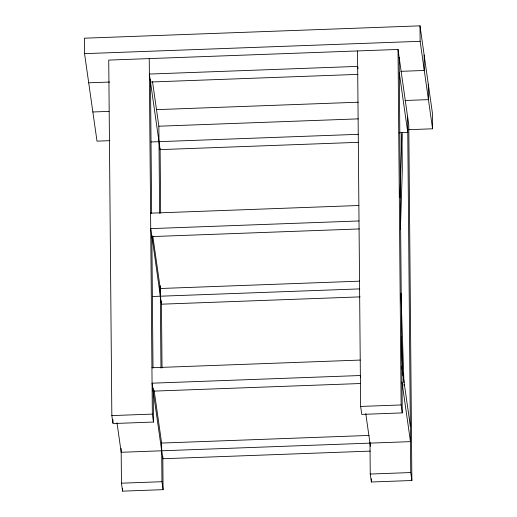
<?xml version="1.0" encoding="UTF-8"?>
<svg xmlns="http://www.w3.org/2000/svg" width="517" height="517" viewBox="0 0 517 517"><rect width="100%" height="100%" fill="white"/><g stroke="black" fill="none" stroke-linecap="round" stroke-linejoin="round"><path stroke-width="0.78" d="M399.906 197.694L401.98 132.397M400.41 229.587L402.304 169.899L401.993 133.993M408.378 129.683L432.574 128.798L432.445 113.339L419.998 25.85L84.426 38.193L84.555 53.652L97.002 141.141L109.908 140.663M84.555 53.652L420.134 41.308L432.574 128.798M369.972 442.604L370.243 474.044L371.374 481.999L411.875 480.506L408.773 125.011L398.025 49.451L108.738 60.088L111.84 415.59L112.971 423.546L153.471 422.053L153.174 388.047M88.704 82.817L109.682 82.041M400.888 71.333L424.283 70.467L424.147 55.015M150.505 82.009L357.99 74.377M92.853 111.976L108.99 111.381M156.58 109.636L358.249 102.217M405.037 100.492L428.425 99.632L428.296 84.174M152.521 81.667L158.855 126.206L358.294 118.871M151.048 141.955L358.43 134.323M399.04 132.83L407.777 132.514L399.292 72.858M358.759 142.311L160.121 149.613L149.374 74.06L357.661 66.396L357.997 68.78M150.589 213.166L358.876 205.501M359.011 220.959L150.725 228.624L151.856 236.579L359.334 228.941M359.709 281.164L160.27 288.499L152.806 236.004M152.444 296.5L359.78 288.893M360.11 296.874L161.472 304.183L151.946 236.353M151.933 367.729L360.226 360.071M153.2 391.143L360.685 383.511M111.84 415.59L152.341 414.104L153.471 422.053M360.627 406.44L401.127 404.947L402.258 412.902L361.758 414.395L360.627 406.44L357.525 50.937M369.106 435.43L161.621 443.063L154.156 390.574M370.301 451.115L162.816 458.747L152.069 383.187L360.355 375.523L360.582 377.119M121.456 483.195L161.957 481.708L163.088 489.657L122.587 491.15L121.456 483.195L121.152 448.42M370.243 474.044L410.744 472.551L411.875 480.506M401.858 366.534L410.343 426.182M401.987 381.992L410.472 441.641L121.185 452.285L117.004 422.854M365.79 413.703L370.424 446.313M400.933 293.191L403.971 382.69M404.029 384.305L404.081 385.915M401.457 336.464L402.775 375.187M419.998 25.85L420.134 41.308M407.642 117.055L410.744 472.551M399.156 57.4L402.258 412.902M398.025 49.451L401.127 404.947M371.348 478.774L371.374 481.999M160.115 148.67L160.677 213.159M161.44 301.03L162.028 367.936M162.797 456.427L163.088 489.657M160.251 286.179L160.335 296.215M158.855 126.206L159.617 213.269M160.251 285.817L160.968 368.046M161.614 442.209L161.957 481.708M150.486 79.45L151.649 213.269M151.849 235.842L153 368.046M149.239 58.602L152.341 414.104M122.568 488.733L122.587 491.15M112.939 419.513L112.965 422.738"/></g></svg>
